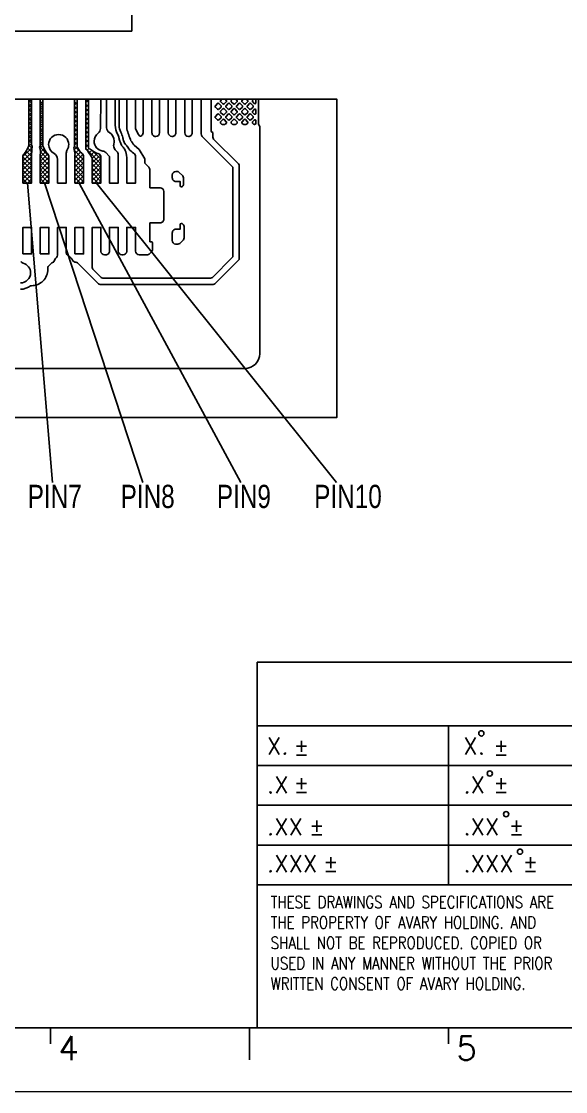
# Model space of a CAD drawing. Header units: millimetres. Extents: x 3440 to 3572, y 2 to 96.
# Drawn here: x 3499.1 to 3521.09, y 2.26 to 45.53 of the extents above; entities that cross this region are included whole.
import ezdxf

# ---------------------------------------------------------------- set-up
doc = ezdxf.new("R2010")
doc.units = ezdxf.units.MM
doc.header["$LTSCALE"] = 23.1
doc.linetypes.add('PHANTOM', pattern=[29.5, 9.5, -1.5, 3, -1.5, 3, -1.5, 9.5])
doc.layers.get('0').update_dxf_attribs({"linetype": 'CONTINUOUS'})
doc.layers.add('0PAPERF', color=2, linetype='PHANTOM', lineweight=0, plot=False)
for name, color, linetype in [('gbr-dxf', 7, 'CONTINUOUS'), ('gbr-outline-dxf', 2, 'CONTINUOUS'), ('備註', 1, 'CONTINUOUS')]:
    doc.layers.add(name, color=color, linetype=linetype)
doc.styles.add('SIMPLEX', font='simplex.shx')
doc.styles.get("Standard").update_dxf_attribs({"font": 'simplex.shx', "width": 0.8})

msp = doc.modelspace()

# ---------------------------------------------------------------- linework, layer by layer
for p, q in [((3508.631, 19.622), (3508.631, 4.828)), ((3508.631, 19.622), (3568.129, 19.622)), ((3508.631, 17.049), (3532.109, 17.049)), ((3516.35, 10.617), (3516.35, 17.049)), ((3508.631, 15.441), (3524.068, 15.441)), ((3508.631, 13.833), (3524.068, 13.833)), ((3508.631, 12.225), (3532.109, 12.225)), ((3508.631, 10.617), (3524.068, 10.617)), ((3443.987, 4.828), (3568.129, 4.828)), ((3500.269, 4.828), (3500.269, 4.185)), ((3508.309, 4.828), (3508.309, 3.541)), ((3516.35, 4.828), (3516.35, 4.185))]:
    msp.add_line(p, q)
for centre in [(3517.684, 16.741), (3518.024, 15.119), (3518.684, 13.475), (3519.246, 11.957)]:
    msp.add_circle(centre, 0.106)
at = {"layer": '0PAPERF'}
msp.add_line((3440.288, 2.255), (3572.183, 2.255), dxfattribs=at)
at = {"layer": 'gbr-dxf', "linetype": 'Continuous'}
for points in [[(3508.678, 42.385), (3508.678, 41.376, 0.192286), (3508.69, 41.35, -0.22971), (3508.728, 41.271), (3508.728, 32.097, -0.411228), (3508.135, 31.504), (3498.135, 31.504, -0.41397), (3497.542, 32.097), (3497.542, 32.849, 0.414216), (3496.135, 34.256), (3482.135, 34.256, -0.41422), (3481.542, 34.849), (3481.542, 40.937, -0.035756), (3481.542, 40.937)], [(3499.061, 34.703, 0.169129), (3499.473, 34.846, 0.010162), (3499.499, 34.845), (3499.504, 34.845, 0.41422), (3500.166, 35.507), (3500.166, 35.508, 0.025855), (3500.162, 35.576, -0.026881), (3500.162, 35.581, -0.199063), (3500.177, 35.618), (3500.328, 35.769, -0.175846), (3500.39, 35.797, 0.21497), (3500.415, 35.819, -0.117484), (3500.513, 35.98), (3500.514, 35.98, 0.189923), (3500.558, 36.081), (3500.558, 36.133), (3500.558, 36.133), (3500.558, 37.2), (3500.913, 37.2), (3500.913, 36.671, -0.007106), (3500.913, 36.666), (3500.913, 36.187, -0.014769), (3500.913, 36.184, 0.269882), (3500.989, 36.054, -0.159244), (3501.166, 35.873, 0.25778), (3501.29, 35.798), (3501.299, 35.798, -0.198889), (3501.37, 35.769), (3502.21, 34.928, 0.198959), (3502.281, 34.899), (3506.85, 34.899, 0.198433), (3506.921, 34.928), (3507.871, 35.874, 0.199543), (3507.9, 35.945), (3507.9, 39.702, 0.198889), (3507.871, 39.772), (3506.866, 40.777, -0.198876), (3506.837, 40.848), (3506.837, 41.024, 0.251548), (3506.812, 41.054, -0.393925), (3506.765, 41.105), (3506.765, 42.385)], [(3499.509, 42.385), (3499.509, 40.533, 0.126649), (3499.516, 40.514, -0.255471), (3499.532, 40.44, -0.002709), (3499.53, 40.433, 0.019111), (3499.516, 40.377), (3499.513, 40.068, -0.011961), (3499.513, 40.06), (3499.513, 39.882, -0.009235), (3499.513, 39.876), (3499.513, 38.993), (3499.158, 38.993), (3499.158, 40.06), (3499.158, 40.06), (3499.158, 40.06, -0.186162), (3499.204, 40.179, -0.011402), (3499.206, 40.182, 0.113626), (3499.379, 40.478, -0.002685), (3499.381, 40.486, -0.098981), (3499.395, 40.513), (3499.395, 40.513, 0.152897), (3499.403, 40.535, -0.05707), (3499.403, 40.536), (3499.403, 42.385)], [(3499.839, 40.413, -0.2567), (3499.853, 40.488, 0.139935), (3499.861, 40.508), (3499.861, 42.385)], [(3499.967, 42.385), (3499.967, 40.511, -0.048029), (3499.967, 40.51, 0.152992), (3499.975, 40.488), (3499.975, 40.488, -0.108794), (3499.99, 40.457), (3499.991, 40.455, 0.120342), (3500.159, 40.188, -0.011273), (3500.161, 40.185, -0.198693), (3500.213, 40.06), (3500.213, 39.882)], [(3501.224, 40.374, -0.27377), (3501.236, 40.454, 0.152635), (3501.244, 40.476, -0.037059), (3501.244, 40.477), (3501.244, 42.385)], [(3501.35, 42.385), (3501.35, 40.477, -0.036092), (3501.35, 40.476, 0.146239), (3501.358, 40.455, -0.079704), (3501.37, 40.433, 0.131355), (3501.545, 40.2), (3501.546, 40.199, -0.228558), (3501.613, 40.06), (3501.613, 39.527, -0.007121), (3501.613, 39.522), (3501.613, 38.993), (3501.258, 38.993), (3501.258, 39.004), (3501.258, 39.004), (3501.258, 40.02), (3501.258, 40.02), (3501.258, 40.06), (3501.258, 40.06), (3501.258, 40.06, -0.0273), (3501.259, 40.079), (3501.26, 40.139, -0.215605), (3501.26, 40.144), (3501.26, 40.144), (3501.26, 40.144, 0.108314), (3501.265, 40.16), (3501.265, 40.161, -0.010183), (3501.265, 40.164, 0.010797), (3501.264, 40.188), (3501.246, 40.294, -0.063503), (3501.244, 40.308), (3501.244, 40.315, 0.027768), (3501.224, 40.374)], [(3501.807, 42.385), (3501.807, 40.434, -0.036092), (3501.808, 40.434, 0.180687), (3501.818, 40.408), (3501.848, 40.378, -0.042428), (3501.848, 40.378, 0.147346), (3501.869, 40.368, -0.171376), (3501.917, 40.346, 0.128411), (3502.18, 40.198, -0.015423), (3502.185, 40.197, -0.266442), (3502.308, 40.07, 0.071546), (3502.313, 40.06), (3502.313, 40.06), (3502.313, 40.03, -0.007106), (3502.313, 40.026), (3502.313, 39.527, -0.007121), (3502.313, 39.522), (3502.313, 38.993), (3501.958, 38.993), (3501.958, 39.004), (3501.958, 39.004), (3501.958, 39.998, 0.118025), (3501.807, 40.232, -0.183096), (3501.784, 40.283, 0.134987), (3501.774, 40.302), (3501.719, 40.357, -0.212453), (3501.701, 40.397), (3501.701, 42.385)], [(3506.358, 42.385), (3506.358, 40.983, 0.190146), (3506.401, 40.882), (3507.617, 39.666, -0.198959), (3507.646, 39.596), (3507.646, 36.051, -0.199561), (3507.616, 35.98), (3506.816, 35.183, -0.198397), (3506.745, 35.154), (3502.387, 35.154, -0.198766), (3502.316, 35.183), (3501.987, 35.512, -0.199181), (3501.957, 35.583), (3501.957, 36.173), (3501.957, 36.173)], [(3502.537, 42.385), (3502.537, 41.328, 0.013906), (3502.54, 41.231, 0.238754), (3502.657, 41.038, -0.01564), (3502.659, 41.037, -0.257699), (3502.849, 40.693, -0.070588), (3502.833, 40.58, 0.0624), (3502.825, 40.518, -0.01255), (3502.825, 40.516, 0.192919), (3502.894, 40.344), (3502.961, 40.277, -0.205244), (3503.013, 40.147), (3503.013, 39.526, -0.007121), (3503.013, 39.522), (3503.013, 38.993), (3502.657, 38.993), (3502.657, 40.06), (3502.657, 40.06), (3502.657, 40.064, 0.174062), (3502.647, 40.088), (3502.508, 40.227, 0.142763), (3502.383, 40.291, -0.371876), (3502.036, 40.693, -0.23254), (3502.195, 41.015, -0.010608), (3502.196, 41.016, 0.228236), (3502.294, 41.209), (3502.304, 42.385)], [(3503.046, 42.385), (3503.046, 41.334, -0.015805), (3503.046, 41.33, 0.119173), (3503.115, 41.052, -0.01076), (3503.117, 41.049, -0.072553), (3503.191, 40.842, -0.012647), (3503.192, 40.839, 0.050046), (3503.227, 40.723, -0.011217), (3503.228, 40.72), (3503.283, 40.588, 0.01282), (3503.316, 40.554, -0.029183), (3503.322, 40.548, -0.022741), (3503.388, 40.465, -0.027466), (3503.393, 40.459, -0.019515), (3503.443, 40.383, 0.09062), (3503.63, 40.21, -0.019686), (3503.635, 40.207, -0.24839), (3503.713, 40.06), (3503.713, 40.06), (3503.713, 38.993), (3503.357, 38.993), (3503.357, 39.004), (3503.357, 39.004), (3503.357, 39.526), (3503.357, 40.02), (3503.351, 40.125, 0.09436), (3503.265, 40.376, 0.021765), (3503.21, 40.445, -0.016651), (3503.16, 40.497, -0.100462), (3503.145, 40.523), (3503.089, 40.658, -0.012203), (3503.087, 40.661, -0.05018), (3503.043, 40.807, -0.011238), (3503.042, 40.81, 0.072294), (3502.984, 40.975, -0.012406), (3502.982, 40.978, -0.122228), (3502.893, 41.334, -0.01689), (3502.894, 41.339), (3502.894, 42.385)], [(3503.013, 37.189), (3503.013, 36.241, 0.407483), (3503.163, 36.094, -0.014695), (3503.165, 36.094), (3503.204, 36.094, -0.018465), (3503.207, 36.095, 0.401854), (3503.357, 36.238), (3503.357, 37.2), (3503.713, 37.2), (3503.713, 37.189), (3503.713, 37.189), (3503.713, 36.239, 0.397856), (3503.86, 36.094), (3504.189, 36.094, 0.198804), (3504.26, 36.124), (3504.366, 36.23, 0.198996), (3504.395, 36.3), (3504.395, 36.582, -0.095462), (3504.394, 36.586, 0.393729), (3504.357, 36.624, -0.092282), (3504.353, 36.625), (3504.293, 36.625), (3504.293, 37.388), (3504.701, 37.388, -0.014325), (3504.704, 37.388, 0.414241), (3504.854, 37.538), (3504.854, 37.539), (3504.854, 37.674), (3504.854, 37.674), (3504.854, 38.66, 0.397856), (3504.707, 38.805), (3504.294, 38.805), (3504.294, 39.366, -0.131244), (3504.292, 39.392, 0.007327), (3504.294, 39.401), (3504.294, 39.519, 0.095499), (3504.247, 39.643), (3504.09, 39.8), (3504.09, 39.966, 0.094015), (3504.086, 39.98), (3503.863, 40.35), (3503.65, 40.531, 0.037958), (3503.523, 40.705, -0.016788), (3503.356, 41.185), (3503.356, 42.013, -0.007106), (3503.356, 42.018), (3503.356, 42.385)], [(3503.712, 42.385), (3503.712, 42.018, -0.073434), (3503.704, 41.966), (3503.704, 41.194), (3503.829, 40.959, 0.159623), (3503.898, 40.896, 0.187256), (3503.927, 40.896, 0.28979), (3504.018, 41.028), (3504.018, 42.385)], [(3504.373, 42.385), (3504.373, 41.036, -0.014325), (3504.373, 41.033, 0.414241), (3504.523, 40.883, -0.014653), (3504.526, 40.883), (3504.528, 40.883), (3504.529, 40.883, 0.407922), (3504.679, 41.03), (3504.679, 42.385)], [(3505.035, 42.385), (3505.035, 41.034), (3505.035, 41.033, 0.407922), (3505.181, 40.883), (3505.187, 40.883, -0.018419), (3505.191, 40.883, 0.414244), (3505.341, 41.033), (3505.341, 41.035), (3505.341, 42.385)], [(3505.696, 42.385), (3505.696, 41.028, 0.404406), (3505.846, 40.883), (3505.847, 40.883), (3505.849, 40.883, -0.014891), (3505.852, 40.883, 0.414241), (3506.002, 41.033, -0.014275), (3506.002, 41.036), (3506.002, 42.385)], [(3507.195, 42.385), (3507.151, 42.341, -0.096111), (3507.149, 42.337, 0.379289), (3507.149, 42.285, -0.103582), (3507.151, 42.282), (3507.236, 42.197, -0.091364), (3507.239, 42.195, 0.378906), (3507.291, 42.195, -0.095506), (3507.294, 42.197), (3507.379, 42.282, -0.095602), (3507.381, 42.285, 0.379293), (3507.381, 42.337, -0.099964), (3507.379, 42.341), (3507.334, 42.385)], [(3507.626, 42.385), (3507.581, 42.341, -0.095916), (3507.579, 42.337, 0.379731), (3507.579, 42.285, -0.100266), (3507.581, 42.282), (3507.667, 42.197, -0.087516), (3507.67, 42.195, 0.379731), (3507.722, 42.195, -0.09572), (3507.725, 42.197), (3507.81, 42.282, -0.096266), (3507.812, 42.285, 0.379731), (3507.812, 42.337, -0.09572), (3507.81, 42.341), (3507.766, 42.385)], [(3508.057, 42.385), (3508.013, 42.341, -0.095916), (3508.011, 42.337, 0.379731), (3508.011, 42.285, -0.104215), (3508.013, 42.282), (3508.098, 42.197, -0.092072), (3508.101, 42.195, 0.379289), (3508.153, 42.195, -0.095506), (3508.156, 42.197), (3508.241, 42.282, -0.095602), (3508.243, 42.285, 0.378906), (3508.243, 42.337, -0.099534), (3508.241, 42.341), (3508.196, 42.385)], [(3508.488, 42.385), (3508.443, 42.341, -0.095916), (3508.442, 42.337, 0.379731), (3508.442, 42.285, -0.100266), (3508.444, 42.282), (3508.505, 42.22, -0.062205), (3508.51, 42.217, 0.625535), (3508.575, 42.244, -0.070883), (3508.576, 42.25), (3508.576, 42.373, -0.069281), (3508.575, 42.379, 0.042111), (3508.574, 42.385, 0.042111)], [(3500.213, 39.882), (3500.213, 38.993), (3499.858, 38.993), (3499.858, 39.882), (3499.858, 40.06, -0.037571), (3499.86, 40.086), (3499.864, 40.279), (3499.864, 40.279), (3499.864, 40.279, 0.081875), (3499.866, 40.292, 0.04431), (3499.841, 40.407, -0.002781), (3499.839, 40.413)], [(3501.957, 36.173), (3501.957, 36.206), (3501.957, 36.331, -0.034328), (3501.957, 36.331), (3501.957, 36.332), (3501.957, 36.332, 0.014579), (3501.957, 36.334), (3501.958, 36.579), (3501.958, 37.2), (3502.313, 37.2), (3502.313, 36.232, 0.382179), (3502.46, 36.095), (3502.506, 36.095), (3502.507, 36.095, 0.414241), (3502.657, 36.245), (3502.657, 36.247), (3502.657, 36.276), (3502.657, 36.276), (3502.657, 37.189), (3502.657, 37.2), (3503.013, 37.2), (3503.013, 37.189)], [(3499.082, 35.816, 0.142561), (3499.1, 35.802, -0.111059), (3499.118, 35.79, 0.1146), (3499.176, 35.754, -0.332655), (3499.468, 35.365, -0.414223), (3499.061, 34.958, -0.414223)]]:
    msp.add_lwpolyline(points, format="xyb", dxfattribs=at)
at = {"layer": 'gbr-dxf', "color": 3, "linetype": 'Continuous'}
for points in [[(3499.509, 42.385), (3499.509, 40.533, 0.126649), (3499.516, 40.514, -0.255471), (3499.532, 40.44, -0.002709), (3499.53, 40.433, 0.019111), (3499.516, 40.377), (3499.513, 40.068, -0.011961), (3499.513, 40.06), (3499.513, 39.882, -0.009235), (3499.513, 39.876), (3499.513, 38.993), (3499.158, 38.993), (3499.158, 40.06), (3499.158, 40.06), (3499.158, 40.06, -0.186162), (3499.204, 40.179, -0.011402), (3499.206, 40.182, 0.113626), (3499.379, 40.478, -0.002685), (3499.381, 40.486, -0.098981), (3499.395, 40.513), (3499.395, 40.513, 0.152897), (3499.403, 40.535, -0.05707), (3499.403, 40.536), (3499.403, 42.385)], [(3499.839, 40.413, -0.2567), (3499.853, 40.488, 0.139935), (3499.861, 40.508), (3499.861, 42.385)], [(3499.967, 42.385), (3499.967, 40.511, -0.048029), (3499.967, 40.51, 0.152992), (3499.975, 40.488), (3499.975, 40.488, -0.108794), (3499.99, 40.457), (3499.991, 40.455, 0.120342), (3500.159, 40.188, -0.011273), (3500.161, 40.185, -0.198693), (3500.213, 40.06), (3500.213, 39.882)], [(3501.224, 40.374, -0.27377), (3501.236, 40.454, 0.152635), (3501.244, 40.476, -0.037059), (3501.244, 40.477), (3501.244, 42.385)], [(3501.35, 42.385), (3501.35, 40.477, -0.036092), (3501.35, 40.476, 0.146239), (3501.358, 40.455, -0.079704), (3501.37, 40.433, 0.131355), (3501.545, 40.2), (3501.546, 40.199, -0.228558), (3501.613, 40.06), (3501.613, 39.527, -0.007121), (3501.613, 39.522), (3501.613, 38.993), (3501.258, 38.993), (3501.258, 39.004), (3501.258, 39.004), (3501.258, 40.02), (3501.258, 40.02), (3501.258, 40.06), (3501.258, 40.06), (3501.258, 40.06, -0.0273), (3501.259, 40.079), (3501.26, 40.139, -0.215605), (3501.26, 40.144), (3501.26, 40.144), (3501.26, 40.144, 0.108314), (3501.265, 40.16), (3501.265, 40.161, -0.010183), (3501.265, 40.164, 0.010797), (3501.264, 40.188), (3501.246, 40.294, -0.063503), (3501.244, 40.308), (3501.244, 40.315, 0.027768), (3501.224, 40.374)], [(3501.807, 42.385), (3501.807, 40.434, -0.036092), (3501.808, 40.434, 0.180687), (3501.818, 40.408), (3501.848, 40.378, -0.042428), (3501.848, 40.378, 0.147346), (3501.869, 40.368, -0.171376), (3501.917, 40.346, 0.128411), (3502.18, 40.198, -0.015423), (3502.185, 40.197, -0.266442), (3502.308, 40.07, 0.071546), (3502.313, 40.06), (3502.313, 40.06), (3502.313, 40.03, -0.007106), (3502.313, 40.026), (3502.313, 39.527, -0.007121), (3502.313, 39.522), (3502.313, 38.993), (3501.958, 38.993), (3501.958, 39.004), (3501.958, 39.004), (3501.958, 39.998, 0.118025), (3501.807, 40.232, -0.183096), (3501.784, 40.283, 0.134987), (3501.774, 40.302), (3501.719, 40.357, -0.212453), (3501.701, 40.397), (3501.701, 42.385)], [(3500.213, 39.882), (3500.213, 38.993), (3499.858, 38.993), (3499.858, 39.882), (3499.858, 40.06, -0.037571), (3499.86, 40.086), (3499.864, 40.279), (3499.864, 40.279), (3499.864, 40.279, 0.081875), (3499.866, 40.292, 0.04431), (3499.841, 40.407, -0.002781), (3499.839, 40.413)]]:
    msp.add_lwpolyline(points, format="xyb", dxfattribs=at)
at = {"layer": 'gbr-dxf', "linetype": 'Continuous'}
for points in [[(3506.933, 42.122, 0.379214), (3506.933, 42.07, -0.096625), (3506.935, 42.066), (3507.02, 41.981, -0.09979), (3507.023, 41.979, 0.379731), (3507.075, 41.979, -0.09572), (3507.078, 41.981), (3507.164, 42.067, -0.096111), (3507.166, 42.07, 0.379229), (3507.166, 42.122, -0.091581), (3507.164, 42.125), (3507.078, 42.21, -0.086956), (3507.075, 42.212, 0.378815), (3507.024, 42.212, -0.095866), (3507.02, 42.21), (3506.935, 42.125, -0.095602)], [(3507.148, 41.854, -0.095506), (3507.15, 41.851), (3507.235, 41.766, -0.099696), (3507.239, 41.764, 0.379594), (3507.291, 41.764, -0.096608), (3507.294, 41.766), (3507.379, 41.851, -0.096332), (3507.381, 41.854, 0.379289), (3507.381, 41.906, -0.09148), (3507.38, 41.909), (3507.294, 41.995, -0.0873), (3507.291, 41.997, 0.379293), (3507.239, 41.997, -0.096625), (3507.236, 41.995), (3507.15, 41.909, -0.095916), (3507.148, 41.906, 0.379289)], [(3507.364, 42.122, 0.379674), (3507.364, 42.07, -0.092061), (3507.366, 42.067), (3507.451, 41.981, -0.096111), (3507.454, 41.979, 0.379289), (3507.506, 41.979, -0.095778), (3507.51, 41.981), (3507.595, 42.067, -0.095602), (3507.597, 42.07, 0.379293), (3507.597, 42.122, -0.095956), (3507.595, 42.125), (3507.509, 42.21, -0.092072), (3507.506, 42.212, 0.379289), (3507.454, 42.212, -0.095506), (3507.451, 42.21), (3507.366, 42.125, -0.095585)], [(3507.58, 41.854, -0.103612), (3507.582, 41.851), (3507.667, 41.766, -0.091913), (3507.67, 41.764, 0.379731), (3507.722, 41.764, -0.09572), (3507.725, 41.766), (3507.81, 41.851, -0.096266), (3507.812, 41.854, 0.379731), (3507.812, 41.906, -0.100254), (3507.81, 41.91), (3507.725, 41.995, -0.095916), (3507.722, 41.997, 0.379731), (3507.67, 41.997, -0.096265), (3507.667, 41.995), (3507.582, 41.91, -0.096266), (3507.58, 41.906, 0.379731)], [(3507.795, 42.07, -0.087748), (3507.797, 42.067), (3507.882, 41.981, -0.092126), (3507.885, 41.979, 0.379731), (3507.937, 41.979, -0.09572), (3507.94, 41.981), (3508.026, 42.067, -0.096266), (3508.028, 42.07, 0.379731), (3508.028, 42.122, -0.091663), (3508.026, 42.125), (3507.94, 42.21, -0.086956), (3507.938, 42.212, 0.379731), (3507.886, 42.212, -0.096265), (3507.882, 42.21), (3507.797, 42.125, -0.095916), (3507.795, 42.122, 0.379731)], [(3508.01, 41.854, -0.087314), (3508.012, 41.851), (3508.098, 41.766, -0.092233), (3508.101, 41.764, 0.379321), (3508.153, 41.764, -0.095506), (3508.156, 41.766), (3508.242, 41.851, -0.095796), (3508.243, 41.854, 0.378943), (3508.243, 41.906, -0.09148), (3508.242, 41.909), (3508.156, 41.995, -0.0873), (3508.153, 41.997, 0.379674), (3508.101, 41.997, -0.096569), (3508.098, 41.995), (3508.012, 41.909, -0.096558), (3508.01, 41.906, 0.379731)], [(3508.226, 42.07, -0.09185), (3508.228, 42.067), (3508.313, 41.981, -0.095585), (3508.317, 41.979, 0.379287), (3508.368, 41.979, -0.096157), (3508.372, 41.981), (3508.457, 42.067, -0.095602), (3508.459, 42.07, 0.378906), (3508.459, 42.122, -0.095506), (3508.457, 42.125), (3508.371, 42.21, -0.091364), (3508.368, 42.212, 0.378815), (3508.316, 42.212, -0.095866), (3508.313, 42.21), (3508.228, 42.125, -0.096227), (3508.226, 42.122, 0.379196)], [(3508.442, 41.854, -0.091745), (3508.443, 41.851), (3508.505, 41.789, -0.067038), (3508.51, 41.786, 0.625438), (3508.575, 41.813, -0.069389), (3508.576, 41.819), (3508.576, 41.942, -0.067617), (3508.575, 41.948, 0.625817), (3508.51, 41.974, -0.067415), (3508.505, 41.971), (3508.444, 41.909, -0.096227), (3508.442, 41.906, 0.379731)], [(3506.933, 41.639, -0.082704), (3506.935, 41.636), (3507.021, 41.55, -0.087175), (3507.023, 41.548, 0.378943), (3507.075, 41.548, -0.095866), (3507.079, 41.55), (3507.164, 41.635, -0.095935), (3507.166, 41.639, 0.379594), (3507.166, 41.691, -0.088155), (3507.164, 41.694), (3507.078, 41.779, -0.083121), (3507.075, 41.781, 0.379731), (3507.023, 41.781, -0.096265), (3507.02, 41.779), (3506.935, 41.694, -0.096111), (3506.933, 41.691, 0.379321)], [(3507.149, 41.423, -0.087248), (3507.15, 41.42), (3507.19, 41.38, 0.154815), (3507.213, 41.371), (3507.316, 41.371, 0.174671), (3507.341, 41.382), (3507.341, 41.382), (3507.379, 41.42, -0.096332), (3507.381, 41.423, 0.379289), (3507.381, 41.475, -0.082704), (3507.379, 41.478), (3507.294, 41.564, -0.095935), (3507.291, 41.565, 0.379674), (3507.239, 41.565, -0.096466), (3507.235, 41.563), (3507.15, 41.478, -0.096332), (3507.149, 41.475, 0.379289)], [(3507.364, 41.639, -0.09572), (3507.366, 41.635), (3507.451, 41.55, -0.10046), (3507.454, 41.548, 0.379289), (3507.506, 41.548, -0.095506), (3507.509, 41.55), (3507.595, 41.636, -0.095935), (3507.597, 41.639, 0.379287), (3507.597, 41.691, -0.091581), (3507.595, 41.694), (3507.509, 41.779, -0.086956), (3507.506, 41.781, 0.379293), (3507.455, 41.781, -0.095956), (3507.451, 41.779), (3507.366, 41.694, -0.096266), (3507.364, 41.691, 0.379731)], [(3507.579, 41.475, 0.379214), (3507.579, 41.423, -0.10047), (3507.581, 41.42), (3507.619, 41.382, -0.042678), (3507.619, 41.382, 0.170109), (3507.644, 41.371), (3507.747, 41.371, 0.173798), (3507.772, 41.382), (3507.772, 41.382), (3507.811, 41.42, -0.095796), (3507.812, 41.423, 0.379293), (3507.812, 41.475, -0.087848), (3507.811, 41.478), (3507.725, 41.564, -0.100261), (3507.722, 41.566, 0.379415), (3507.67, 41.566, -0.098229), (3507.666, 41.564), (3507.581, 41.478, -0.095602)], [(3507.795, 41.639, -0.09148), (3507.797, 41.636), (3507.882, 41.55, -0.095602), (3507.886, 41.548, 0.378943), (3507.937, 41.548, -0.095866), (3507.941, 41.55), (3508.026, 41.635, -0.095602), (3508.028, 41.639, 0.379293), (3508.028, 41.691, -0.095956), (3508.026, 41.694), (3507.94, 41.779, -0.091913), (3507.937, 41.781, 0.379731), (3507.885, 41.781, -0.096225), (3507.882, 41.779), (3507.797, 41.694, -0.096627), (3507.795, 41.691, 0.379289)], [(3508.011, 41.423, -0.095506), (3508.013, 41.42), (3508.049, 41.384, -0.060492), (3508.05, 41.383, 0.189958), (3508.077, 41.371), (3508.178, 41.371, 0.174642), (3508.203, 41.382), (3508.203, 41.382), (3508.241, 41.42, -0.096266), (3508.243, 41.423, 0.379731), (3508.243, 41.475, -0.091558), (3508.241, 41.478), (3508.156, 41.563, -0.104018), (3508.153, 41.565, 0.379731), (3508.101, 41.565, -0.09572), (3508.098, 41.563), (3508.013, 41.478, -0.096332), (3508.011, 41.475, 0.379289)], [(3508.226, 41.639, -0.087248), (3508.228, 41.636), (3508.313, 41.55, -0.09197), (3508.316, 41.548, 0.378943), (3508.368, 41.548, -0.095506), (3508.371, 41.55), (3508.457, 41.636, -0.095935), (3508.459, 41.639, 0.379674), (3508.459, 41.691, -0.092059), (3508.457, 41.694), (3508.372, 41.779, -0.087516), (3508.369, 41.781, 0.379731), (3508.317, 41.781, -0.09572), (3508.313, 41.779), (3508.228, 41.694, -0.096332), (3508.226, 41.691, 0.379289)], [(3508.441, 41.423, -0.087748), (3508.443, 41.42), (3508.483, 41.381, 0.111836), (3508.498, 41.372, -0.044048), (3508.499, 41.372, 0.049435), (3508.506, 41.371), (3508.534, 41.371, -0.096855), (3508.537, 41.372, 0.393667), (3508.575, 41.41, -0.099428), (3508.576, 41.414), (3508.576, 41.511, -0.065813), (3508.575, 41.517, 0.625817), (3508.51, 41.544, -0.067415), (3508.505, 41.54), (3508.443, 41.478, -0.095916), (3508.441, 41.475, 0.379731)], [(3500.199, 40.554, -0.414223), (3500.605, 40.96, -0.414223), (3501.012, 40.554, -0.139556), (3500.951, 40.34), (3500.951, 40.339, 0.139693), (3500.913, 40.208, -0.014738), (3500.913, 40.205), (3500.913, 40.06), (3500.913, 40.06), (3500.913, 38.993), (3500.558, 38.993), (3500.558, 39.52, -0.009209), (3500.558, 39.526), (3500.558, 39.967), (3500.558, 39.969, 0.282161), (3500.421, 40.191, -0.014883), (3500.419, 40.193, -0.280399)], [(3505.197, 39.211, -0.014748), (3505.197, 39.208, 0.414244), (3505.347, 39.058, -0.02152), (3505.351, 39.058), (3505.517, 39.058), (3505.517, 38.918), (3505.517, 38.918), (3505.517, 38.891, 0.394284), (3505.565, 38.843, -0.01112), (3505.567, 38.843, 0.277694), (3505.611, 38.869, -0.120506), (3505.627, 38.887), (3505.627, 38.887, 0.120659), (3505.639, 38.902, 0.097641), (3505.646, 38.94), (3505.646, 39.213, 0.198804), (3505.617, 39.283), (3505.463, 39.437, 0.198959), (3505.393, 39.467), (3505.349, 39.467, -0.014748), (3505.347, 39.466, 0.404422), (3505.197, 39.322)], [(3505.197, 36.683, -0.018352), (3505.197, 36.679), (3505.197, 36.679), (3505.197, 36.677, 0.374564), (3505.326, 36.529), (3505.426, 36.529, 0.198804), (3505.497, 36.558), (3505.645, 36.706, 0.198959), (3505.674, 36.777), (3505.674, 37.239, 0.198889), (3505.645, 37.309), (3505.607, 37.347, 0.046091), (3505.593, 37.359, 0.130176), (3505.568, 37.366, -0.011092), (3505.567, 37.366, 0.414064), (3505.517, 37.316), (3505.517, 37.315), (3505.517, 37.275), (3505.517, 37.275), (3505.517, 37.135), (3505.349, 37.135, -0.014748), (3505.347, 37.135, 0.414241), (3505.197, 36.985), (3505.197, 36.984)]]:
    msp.add_lwpolyline(points, format="xyb", close=True, dxfattribs=at)
for points in [[(3499.158, 36.133), (3499.158, 37.2), (3499.513, 37.2), (3499.513, 36.133)], [(3499.858, 36.133), (3499.858, 37.2), (3500.213, 37.2), (3500.213, 36.133)], [(3501.258, 36.133), (3501.258, 37.2), (3501.613, 37.2), (3501.613, 36.133)]]:
    msp.add_lwpolyline(points, close=True, dxfattribs=at)
at = {"layer": 'gbr-outline-dxf', "linetype": 'Continuous', "const_width": 0.00005}
msp.add_lwpolyline([(3509.134, 42.385), (3509.134, 32.097, -0.414217), (3508.134, 31.097), (3498.134, 31.097, -0.414217), (3497.134, 32.097), (3497.134, 32.85, 0.414217), (3496.134, 33.85), (3482.134, 33.85, -0.414217), (3481.134, 34.85), (3481.134, 42.385)], format="xyb", dxfattribs=at)
at = {"layer": '備註', "color": 3, "linetype": 'Continuous'}
for p, q in [((3499.403, 42.288), (3499.509, 42.394)), ((3499.509, 42.226), (3499.403, 42.332)), ((3499.403, 42.108), (3499.509, 42.214)), ((3499.509, 42.046), (3499.403, 42.152)), ((3499.403, 41.928), (3499.509, 42.034)), ((3499.861, 42.206), (3499.967, 42.312)), ((3499.967, 42.128), (3499.861, 42.234)), ((3499.861, 42.026), (3499.967, 42.132)), ((3499.967, 41.948), (3499.861, 42.054)), ((3501.244, 42.332), (3501.297, 42.385)), ((3501.35, 42.181), (3501.244, 42.287)), ((3501.244, 42.153), (3501.35, 42.259)), ((3501.35, 42.001), (3501.244, 42.107)), ((3501.244, 41.973), (3501.35, 42.079)), ((3501.35, 42.36), (3501.325, 42.385)), ((3501.807, 42.262), (3501.701, 42.368)), ((3501.701, 42.251), (3501.807, 42.357)), ((3501.807, 42.083), (3501.701, 42.189)), ((3501.701, 42.071), (3501.807, 42.177)), ((3501.807, 41.903), (3501.701, 42.009)), ((3501.701, 41.892), (3501.807, 41.998)), ((3499.509, 41.866), (3499.403, 41.972)), ((3499.403, 41.749), (3499.509, 41.855)), ((3499.509, 41.687), (3499.403, 41.793)), ((3499.403, 41.569), (3499.509, 41.675)), ((3499.509, 41.507), (3499.403, 41.613)), ((3499.861, 41.847), (3499.967, 41.953)), ((3499.967, 41.768), (3499.861, 41.874)), ((3499.861, 41.667), (3499.967, 41.773)), ((3499.967, 41.589), (3499.861, 41.695)), ((3499.861, 41.487), (3499.967, 41.593)), ((3501.35, 41.821), (3501.244, 41.927)), ((3501.244, 41.794), (3501.35, 41.9)), ((3501.35, 41.642), (3501.244, 41.748)), ((3501.244, 41.614), (3501.35, 41.72)), ((3501.35, 41.462), (3501.244, 41.568)), ((3501.807, 41.724), (3501.701, 41.83)), ((3501.701, 41.712), (3501.807, 41.818)), ((3501.807, 41.544), (3501.701, 41.65)), ((3501.701, 41.532), (3501.807, 41.638)), ((3499.403, 41.39), (3499.509, 41.496)), ((3499.509, 41.327), (3499.403, 41.433)), ((3499.403, 41.21), (3499.509, 41.316)), ((3499.509, 41.148), (3499.403, 41.254)), ((3499.403, 41.03), (3499.509, 41.136)), ((3499.967, 41.409), (3499.861, 41.515)), ((3499.861, 41.308), (3499.967, 41.414)), ((3499.967, 41.23), (3499.861, 41.336)), ((3499.861, 41.128), (3499.967, 41.234)), ((3499.967, 41.05), (3499.861, 41.156)), ((3501.244, 41.434), (3501.35, 41.54)), ((3501.35, 41.283), (3501.244, 41.389)), ((3501.244, 41.255), (3501.35, 41.361)), ((3501.35, 41.103), (3501.244, 41.209)), ((3501.244, 41.075), (3501.35, 41.181)), ((3501.807, 41.364), (3501.701, 41.47)), ((3501.701, 41.353), (3501.807, 41.459)), ((3501.807, 41.185), (3501.701, 41.291)), ((3501.701, 41.173), (3501.807, 41.279)), ((3499.509, 40.968), (3499.403, 41.074)), ((3499.403, 40.851), (3499.509, 40.957)), ((3499.509, 40.789), (3499.403, 40.895)), ((3499.403, 40.671), (3499.509, 40.777)), ((3499.509, 40.609), (3499.403, 40.715)), ((3499.861, 40.949), (3499.967, 41.055)), ((3499.967, 40.87), (3499.861, 40.976)), ((3499.861, 40.769), (3499.967, 40.875)), ((3499.967, 40.691), (3499.861, 40.797)), ((3499.861, 40.589), (3499.967, 40.695)), ((3501.35, 40.923), (3501.244, 41.029)), ((3501.244, 40.896), (3501.35, 41.002)), ((3501.35, 40.744), (3501.244, 40.85)), ((3501.244, 40.716), (3501.35, 40.822)), ((3501.807, 41.005), (3501.701, 41.111)), ((3501.701, 40.993), (3501.807, 41.099)), ((3501.807, 40.825), (3501.701, 40.931)), ((3501.701, 40.814), (3501.807, 40.92)), ((3501.807, 40.646), (3501.701, 40.752)), ((3501.701, 40.634), (3501.807, 40.74)), ((3499.162, 40.07), (3499.532, 40.44)), ((3499.513, 40.067), (3499.277, 40.303)), ((3499.515, 40.245), (3499.343, 40.417)), ((3499.363, 40.451), (3499.509, 40.598)), ((3499.525, 40.414), (3499.403, 40.536)), ((3500.195, 40.103), (3499.839, 40.459)), ((3499.844, 40.393), (3499.967, 40.516)), ((3499.858, 40.048), (3500.097, 40.287)), ((3499.967, 40.511), (3499.861, 40.617)), ((3499.863, 40.233), (3500.027, 40.397)), ((3500.213, 39.905), (3499.864, 40.255)), ((3501.234, 40.346), (3501.354, 40.466)), ((3501.35, 40.564), (3501.244, 40.67)), ((3501.244, 40.536), (3501.35, 40.642)), ((3501.588, 40.147), (3501.244, 40.491)), ((3501.613, 39.942), (3501.244, 40.311)), ((3501.258, 40.011), (3501.503, 40.256)), ((3501.263, 40.196), (3501.426, 40.359)), ((3501.807, 40.466), (3501.701, 40.572)), ((3501.701, 40.455), (3501.807, 40.561)), ((3502.313, 39.781), (3501.703, 40.392)), ((3501.751, 40.325), (3501.826, 40.4)), ((3501.82, 40.214), (3501.939, 40.333)), ((3501.89, 40.104), (3502.054, 40.269)), ((3502.313, 39.96), (3501.942, 40.332)), ((3499.158, 39.886), (3499.515, 40.243)), ((3499.158, 39.707), (3499.513, 40.063)), ((3499.513, 39.707), (3499.158, 40.062)), ((3499.158, 39.527), (3499.513, 39.883)), ((3499.513, 39.528), (3499.158, 39.883)), ((3499.513, 39.887), (3499.21, 40.19)), ((3499.858, 39.868), (3500.165, 40.176)), ((3499.858, 39.688), (3500.213, 40.044)), ((3500.213, 39.546), (3499.858, 39.902)), ((3499.858, 39.509), (3500.213, 39.864)), ((3500.213, 39.726), (3499.859, 40.08)), ((3501.258, 39.831), (3501.581, 40.155)), ((3501.258, 39.652), (3501.613, 40.007)), ((3501.613, 39.583), (3501.258, 39.938)), ((3501.258, 39.472), (3501.613, 39.828)), ((3501.613, 39.762), (3501.259, 40.116)), ((3501.958, 39.992), (3502.17, 40.204)), ((3501.958, 39.813), (3502.275, 40.13)), ((3501.958, 39.633), (3502.313, 39.989)), ((3502.313, 39.601), (3501.958, 39.957)), ((3499.513, 39.348), (3499.158, 39.704)), ((3499.158, 39.348), (3499.513, 39.703)), ((3499.158, 39.168), (3499.513, 39.524)), ((3499.513, 39.168), (3499.158, 39.524)), ((3500.213, 39.366), (3499.858, 39.722)), ((3499.858, 39.329), (3500.213, 39.685)), ((3500.213, 39.187), (3499.858, 39.542)), ((3499.858, 39.15), (3500.213, 39.505)), ((3501.613, 39.403), (3501.258, 39.759)), ((3501.258, 39.292), (3501.613, 39.648)), ((3501.613, 39.224), (3501.258, 39.579)), ((3501.258, 39.113), (3501.613, 39.469)), ((3501.613, 39.044), (3501.258, 39.4)), ((3501.958, 39.454), (3502.313, 39.809)), ((3502.313, 39.422), (3501.958, 39.777)), ((3501.958, 39.274), (3502.313, 39.63)), ((3502.313, 39.242), (3501.958, 39.598)), ((3501.958, 39.094), (3502.313, 39.45)), ((3502.313, 39.062), (3501.958, 39.418)), ((3499.509, 38.993), (3499.158, 39.344)), ((3499.329, 38.993), (3499.158, 39.165)), ((3499.162, 38.993), (3499.513, 39.344)), ((3499.342, 38.993), (3499.513, 39.164)), ((3500.213, 39.007), (3499.858, 39.363)), ((3500.048, 38.993), (3499.858, 39.183)), ((3499.868, 38.993), (3499.858, 39.004)), ((3499.881, 38.993), (3500.213, 39.326)), ((3500.06, 38.993), (3500.213, 39.146)), ((3501.485, 38.993), (3501.258, 39.22)), ((3501.305, 38.993), (3501.258, 39.04)), ((3501.318, 38.993), (3501.613, 39.289)), ((3501.497, 38.993), (3501.613, 39.109)), ((3502.203, 38.993), (3501.958, 39.238)), ((3502.023, 38.993), (3501.958, 39.059)), ((3502.036, 38.993), (3502.313, 39.27)), ((3502.216, 38.993), (3502.313, 39.091))]:
    msp.add_line(p, q, dxfattribs=at)
at = {"layer": '備註', "color": 1, "linetype": 'Continuous'}
for p, q in [((3500.349, 26.89), (3499.342, 38.993)), ((3504.003, 26.89), (3500.035, 39.005)), ((3507.964, 26.89), (3501.436, 38.993)), ((3511.837, 26.89), (3502.136, 38.993))]:
    msp.add_line(p, q, dxfattribs=at)
at = {"layer": '備註'}
for points in [[(3486.915, 51.573), (3503.559, 51.573), (3503.559, 45.14), (3486.915, 45.14)], [(3478.56, 42.385), (3511.848, 42.385), (3511.848, 29.521), (3478.56, 29.521)]]:
    msp.add_lwpolyline(points, close=True, dxfattribs=at)

# ---------------------------------------------------------------- texts
at = {"style": 'SIMPLEX'}
for s, height, p in [('X.', 0.6754, (3509.024, 15.893)), ('%%p ', 0.6754, (3510.094, 15.867)), ('X.', 0.6754, (3516.96, 15.893)), ('%%p ', 0.6754, (3518.165, 15.867)), ('.X', 0.6754, (3509.024, 14.322)), ('%%p ', 0.6754, (3510.094, 14.356)), ('.X', 0.6754, (3516.96, 14.322)), ('%%p ', 0.6754, (3518.165, 14.356)), ('.XX', 0.6754, (3509.024, 12.627)), ('%%p ', 0.6754, (3510.719, 12.635)), ('.XX', 0.6754, (3516.96, 12.627)), ('%%p ', 0.6754, (3518.79, 12.635)), ('.XXX', 0.6754, (3509.024, 11.135)), ('%%p ', 0.6754, (3511.281, 11.16)), ('.XXX', 0.6754, (3516.96, 11.135)), ('%%p ', 0.6754, (3519.352, 11.16)), ('4', 0.965, (3500.591, 3.529)), ('5', 0.965, (3516.671, 3.529))]:
    msp.add_text(s, height=height, dxfattribs=at).set_placement(p)
at = {"color": 3, "lineweight": 0, "insert": (3509.17, 10.164), "char_height": 0.494034, "width": 13.59218, "attachment_point": 1}
msp.add_mtext('THESE DRAWINGS AND SPECIFICATIONS ARE THE PROPERTY OF AVARY HOLDING. AND SHALL NOT BE REPRODUCED. COPIED OR USED IN ANY MANNER WITHOUT THE PRIOR WRITTEN CONSENT OF AVARY HOLDING.', dxfattribs=at)
at = {"layer": '備註', "color": 1, "lineweight": 0, "char_height": 0.93894, "attachment_point": 3}
for s, insert in [('{\\fPMingLiU|b0|i0|c136|p2;\\C256; PIN7}', (3501.537, 26.794)), ('{\\fPMingLiU|b0|i0|c136|p2;\\C256; PIN8}', (3505.292, 26.794)), ('{\\fPMingLiU|b0|i0|c136|p2;\\C256; PIN9}', (3509.181, 26.794)), ('{\\fPMingLiU|b0|i0|c136|p2;\\C256; PIN10}', (3513.661, 26.794))]:
    msp.add_mtext(s, dxfattribs=dict(at, insert=insert))

doc.saveas('drawing.dxf')
